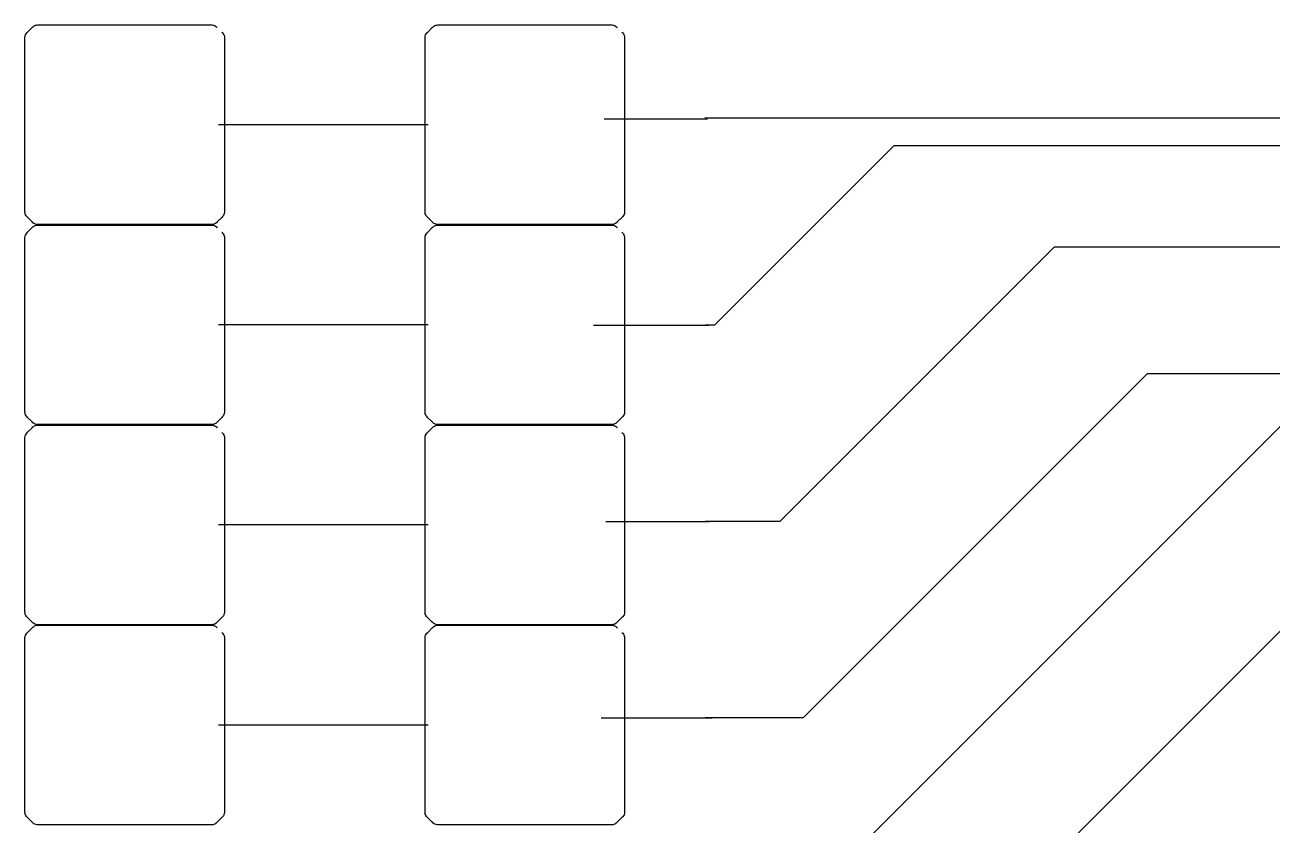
# Model space of a CAD drawing. Header units: millimetres. Extents: x -57500 to 57500, y -57500 to 57500.
# Drawn here: x 3008 to 15538, y -17085 to -9047 of the extents above; entities that cross this region are included whole.
import ezdxf

# ---------------------------------------------------------------- set-up
doc = ezdxf.new("R2010")
doc.units = ezdxf.units.MM

msp = doc.modelspace()

# ---------------------------------------------------------------- linework, layer by layer
for p, q in [((3013.104, -9148.094), (3018.661, -9137.601)), ((3018.661, -9137.601), (3025.843, -9128.213)), ((3025.843, -9128.213), (3034.172, -9119.843)), ((3034.172, -9119.843), (3080.306, -9073.709)), ((3080.306, -9073.709), (3087.738, -9066.296)), ((3087.738, -9066.296), (3095.957, -9059.745)), ((3095.957, -9059.745), (3105.074, -9054.462)), ((3105.074, -9054.462), (3114.924, -9050.594)), ((3114.924, -9050.594), (3125.393, -9048.226)), ((3125.393, -9048.226), (3136.088, -9047.499)), ((3136.088, -9047.499), (4877.139, -9047.499)), ((4877.139, -9047.499), (4888.947, -9047.581)), ((4888.947, -9047.581), (4900.635, -9049.376)), ((4900.635, -9049.376), (4911.926, -9053.082)), ((4911.926, -9053.082), (4922.419, -9058.639)), ((4922.419, -9058.639), (4931.807, -9065.821)), ((4931.807, -9065.821), (4940.177, -9074.15)), ((4986.311, -9120.284), (4993.723, -9127.716)), ((4993.723, -9127.716), (5000.275, -9135.935)), ((5000.275, -9135.935), (5005.558, -9145.052)), ((5005.558, -9145.052), (5009.425, -9154.902)), ((7033.104, -9148.094), (7038.661, -9137.601)), ((7038.661, -9137.601), (7045.843, -9128.213)), ((7045.843, -9128.213), (7054.172, -9119.843)), ((7054.172, -9119.843), (7100.306, -9073.709)), ((7100.306, -9073.709), (7107.738, -9066.296)), ((7107.738, -9066.296), (7115.957, -9059.745)), ((7115.957, -9059.745), (7125.074, -9054.462)), ((7125.074, -9054.462), (7134.924, -9050.594)), ((7134.924, -9050.594), (7145.393, -9048.226)), ((7145.393, -9048.226), (7156.088, -9047.499)), ((7156.088, -9047.499), (8897.139, -9047.499)), ((8897.139, -9047.499), (8908.947, -9047.581)), ((8908.947, -9047.581), (8920.635, -9049.376)), ((8920.635, -9049.376), (8931.926, -9053.082)), ((8931.926, -9053.082), (8942.419, -9058.639)), ((8942.419, -9058.639), (8951.807, -9065.821)), ((8951.807, -9065.821), (8960.177, -9074.15)), ((9006.311, -9120.284), (9013.723, -9127.716)), ((9013.723, -9127.716), (9020.275, -9135.935)), ((9020.275, -9135.935), (9025.558, -9145.052)), ((9025.558, -9145.052), (9029.425, -9154.902)), ((3007.521, -9182.881), (3007.603, -9171.073)), ((3007.521, -10923.931), (3007.521, -9182.881)), ((3007.603, -9171.073), (3009.398, -9159.385)), ((3009.398, -9159.385), (3013.104, -9148.094)), ((5009.425, -9154.902), (5011.794, -9165.371)), ((5011.794, -9165.371), (5012.521, -9176.066)), ((5012.521, -9176.066), (5012.521, -10917.117)), ((7027.521, -9182.881), (7027.603, -9171.073)), ((7027.521, -10923.931), (7027.521, -9182.881)), ((7027.603, -9171.073), (7029.398, -9159.385)), ((7029.398, -9159.385), (7033.104, -9148.094)), ((9029.425, -9154.902), (9031.794, -9165.371)), ((9031.794, -9165.371), (9032.521, -9176.066)), ((9032.521, -9176.066), (9032.521, -10917.117)), ((8829.1, -9989.5), (9866.75, -9989.5)), ((29210.05, -9985.1), (9839.7, -9985.1)), ((7059.7, -10050), (4950.95, -10050)), ((11738.9, -10260.7), (9936.65, -12062.95)), ((26729.35, -10260.7), (11738.9, -10260.7)), ((3008.248, -10934.627), (3007.521, -10923.931)), ((3010.616, -10945.095), (3008.248, -10934.627)), ((3014.484, -10954.945), (3010.616, -10945.095)), ((3019.767, -10964.063), (3014.484, -10954.945)), ((3026.318, -10972.282), (3019.767, -10964.063)), ((3033.731, -10979.714), (3026.318, -10972.282)), ((3079.865, -11025.848), (3033.731, -10979.714)), ((3088.234, -11034.177), (3079.865, -11025.848)), ((4939.736, -11026.289), (4932.304, -11033.701)), ((4985.87, -10980.155), (4939.736, -11026.289)), ((4994.199, -10971.785), (4985.87, -10980.155)), ((5001.381, -10962.397), (4994.199, -10971.785)), ((5006.938, -10951.904), (5001.381, -10962.397)), ((5010.643, -10940.613), (5006.938, -10951.904)), ((5012.438, -10928.925), (5010.643, -10940.613)), ((5012.521, -10917.117), (5012.438, -10928.925)), ((7028.248, -10934.627), (7027.521, -10923.931)), ((7030.616, -10945.095), (7028.248, -10934.627)), ((7034.484, -10954.945), (7030.616, -10945.095)), ((7039.767, -10964.063), (7034.484, -10954.945)), ((7046.318, -10972.282), (7039.767, -10964.063)), ((7053.731, -10979.714), (7046.318, -10972.282)), ((7099.865, -11025.848), (7053.731, -10979.714)), ((7108.234, -11034.177), (7099.865, -11025.848)), ((8959.736, -11026.289), (8952.304, -11033.701)), ((9005.87, -10980.155), (8959.736, -11026.289)), ((9014.199, -10971.785), (9005.87, -10980.155)), ((9021.381, -10962.397), (9014.199, -10971.785)), ((9026.938, -10951.904), (9021.381, -10962.397)), ((9030.643, -10940.613), (9026.938, -10951.904)), ((9032.438, -10928.925), (9030.643, -10940.613)), ((9032.521, -10917.117), (9032.438, -10928.925)), ((3013.104, -11158.094), (3018.661, -11147.601)), ((3018.661, -11147.601), (3025.843, -11138.213)), ((3025.843, -11138.213), (3034.172, -11129.843)), ((3034.172, -11129.843), (3080.306, -11083.709)), ((3080.306, -11083.709), (3087.738, -11076.296)), ((3087.738, -11076.296), (3095.957, -11069.745)), ((3097.623, -11041.359), (3088.234, -11034.177)), ((3095.957, -11069.745), (3105.074, -11064.462)), ((3108.116, -11046.916), (3097.623, -11041.359)), ((3105.074, -11064.462), (3114.924, -11060.594)), ((3119.407, -11050.621), (3108.116, -11046.916)), ((3114.924, -11060.594), (3125.393, -11058.226)), ((3131.095, -11052.416), (3119.407, -11050.621)), ((3125.393, -11058.226), (3136.088, -11057.499)), ((3142.902, -11052.499), (3131.095, -11052.416)), ((3136.088, -11057.499), (4877.139, -11057.499)), ((4883.953, -11052.499), (3142.902, -11052.499)), ((4877.139, -11057.499), (4888.947, -11057.581)), ((4894.649, -11051.772), (4883.953, -11052.499)), ((4888.947, -11057.581), (4900.635, -11059.376)), ((4905.117, -11049.403), (4894.649, -11051.772)), ((4900.635, -11059.376), (4911.926, -11063.082)), ((4914.967, -11045.536), (4905.117, -11049.403)), ((4911.926, -11063.082), (4922.419, -11068.639)), ((4924.085, -11040.253), (4914.967, -11045.536)), ((4922.419, -11068.639), (4931.807, -11075.821)), ((4932.304, -11033.701), (4924.085, -11040.253)), ((4931.807, -11075.821), (4940.177, -11084.15)), ((4986.311, -11130.284), (4993.723, -11137.716)), ((4993.723, -11137.716), (5000.275, -11145.935)), ((5000.275, -11145.935), (5005.558, -11155.052)), ((7033.104, -11158.094), (7038.661, -11147.601)), ((7038.661, -11147.601), (7045.843, -11138.213)), ((7045.843, -11138.213), (7054.172, -11129.843)), ((7054.172, -11129.843), (7100.306, -11083.709)), ((7100.306, -11083.709), (7107.738, -11076.296)), ((7107.738, -11076.296), (7115.957, -11069.745)), ((7117.623, -11041.359), (7108.234, -11034.177)), ((7115.957, -11069.745), (7125.074, -11064.462)), ((7128.116, -11046.916), (7117.623, -11041.359)), ((7125.074, -11064.462), (7134.924, -11060.594)), ((7139.407, -11050.621), (7128.116, -11046.916)), ((7134.924, -11060.594), (7145.393, -11058.226)), ((7151.095, -11052.416), (7139.407, -11050.621)), ((7145.393, -11058.226), (7156.088, -11057.499)), ((7162.902, -11052.499), (7151.095, -11052.416)), ((7156.088, -11057.499), (8897.139, -11057.499)), ((8903.953, -11052.499), (7162.902, -11052.499)), ((8897.139, -11057.499), (8908.947, -11057.581)), ((8914.649, -11051.772), (8903.953, -11052.499)), ((8908.947, -11057.581), (8920.635, -11059.376)), ((8925.117, -11049.403), (8914.649, -11051.772)), ((8920.635, -11059.376), (8931.926, -11063.082)), ((8934.967, -11045.536), (8925.117, -11049.403)), ((8931.926, -11063.082), (8942.419, -11068.639)), ((8944.085, -11040.253), (8934.967, -11045.536)), ((8942.419, -11068.639), (8951.807, -11075.821)), ((8952.304, -11033.701), (8944.085, -11040.253)), ((8951.807, -11075.821), (8960.177, -11084.15)), ((9006.311, -11130.284), (9013.723, -11137.716)), ((9013.723, -11137.716), (9020.275, -11145.935)), ((9020.275, -11145.935), (9025.558, -11155.052)), ((3007.521, -11192.881), (3007.603, -11181.073)), ((3007.521, -12933.931), (3007.521, -11192.881)), ((3007.603, -11181.073), (3009.398, -11169.385)), ((3009.398, -11169.385), (3013.104, -11158.094)), ((5005.558, -11155.052), (5009.425, -11164.902)), ((5009.425, -11164.902), (5011.794, -11175.371)), ((5011.794, -11175.371), (5012.521, -11186.066)), ((5012.521, -11186.066), (5012.521, -12927.117)), ((7027.521, -11192.881), (7027.603, -11181.073)), ((7027.521, -12933.931), (7027.521, -11192.881)), ((7027.603, -11181.073), (7029.398, -11169.385)), ((7029.398, -11169.385), (7033.104, -11158.094)), ((9025.558, -11155.052), (9029.425, -11164.902)), ((9029.425, -11164.902), (9031.794, -11175.371)), ((9031.794, -11175.371), (9032.521, -11186.066)), ((9032.521, -11186.066), (9032.521, -12927.117)), ((13350.35, -11278.45), (10593.95, -14034.85)), ((24821.1, -11278.45), (13350.35, -11278.45)), ((7059.7, -12060), (4950.95, -12060)), ((8721.25, -12065), (9879.45, -12065)), ((9936.65, -12062.95), (9842.35, -12062.95)), ((14283.25, -12550.65), (10827.2, -16006.7)), ((29252.5, -12550.65), (14283.25, -12550.65)), ((15910.6, -12789.1), (10636.35, -18063.35)), ((3008.248, -12944.627), (3007.521, -12933.931)), ((3010.616, -12955.095), (3008.248, -12944.627)), ((3014.484, -12964.945), (3010.616, -12955.095)), ((3019.767, -12974.063), (3014.484, -12964.945)), ((3026.318, -12982.282), (3019.767, -12974.063)), ((3033.731, -12989.714), (3026.318, -12982.282)), ((3079.865, -13035.848), (3033.731, -12989.714)), ((4985.87, -12990.155), (4939.736, -13036.289)), ((4994.199, -12981.785), (4985.87, -12990.155)), ((5001.381, -12972.397), (4994.199, -12981.785)), ((5006.938, -12961.904), (5001.381, -12972.397)), ((5010.643, -12950.613), (5006.938, -12961.904)), ((5012.438, -12938.925), (5010.643, -12950.613)), ((5012.521, -12927.117), (5012.438, -12938.925)), ((7028.248, -12944.627), (7027.521, -12933.931)), ((7030.616, -12955.095), (7028.248, -12944.627)), ((7034.484, -12964.945), (7030.616, -12955.095)), ((7039.767, -12974.063), (7034.484, -12964.945)), ((7046.318, -12982.282), (7039.767, -12974.063)), ((7053.731, -12989.714), (7046.318, -12982.282)), ((7099.865, -13035.848), (7053.731, -12989.714)), ((9005.87, -12990.155), (8959.736, -13036.289)), ((9014.199, -12981.785), (9005.87, -12990.155)), ((9021.381, -12972.397), (9014.199, -12981.785)), ((9026.938, -12961.904), (9021.381, -12972.397)), ((9030.643, -12950.613), (9026.938, -12961.904)), ((9032.438, -12938.925), (9030.643, -12950.613)), ((9032.521, -12927.117), (9032.438, -12938.925)), ((3018.661, -13157.601), (3025.843, -13148.213)), ((3025.843, -13148.213), (3034.172, -13139.843)), ((3034.172, -13139.843), (3080.306, -13093.709)), ((3088.234, -13044.177), (3079.865, -13035.848)), ((3080.306, -13093.709), (3087.738, -13086.296)), ((3087.738, -13086.296), (3095.957, -13079.745)), ((3097.623, -13051.359), (3088.234, -13044.177)), ((3095.957, -13079.745), (3105.074, -13074.462)), ((3108.116, -13056.916), (3097.623, -13051.359)), ((3105.074, -13074.462), (3114.924, -13070.594)), ((3119.407, -13060.621), (3108.116, -13056.916)), ((3114.924, -13070.594), (3125.393, -13068.226)), ((3131.095, -13062.416), (3119.407, -13060.621)), ((3125.393, -13068.226), (3136.088, -13067.499)), ((3142.902, -13062.499), (3131.095, -13062.416)), ((3136.088, -13067.499), (4877.139, -13067.499)), ((4883.953, -13062.499), (3142.902, -13062.499)), ((4877.139, -13067.499), (4888.947, -13067.581)), ((4894.649, -13061.772), (4883.953, -13062.499)), ((4888.947, -13067.581), (4900.635, -13069.376)), ((4905.117, -13059.403), (4894.649, -13061.772)), ((4900.635, -13069.376), (4911.926, -13073.082)), ((4914.967, -13055.536), (4905.117, -13059.403)), ((4911.926, -13073.082), (4922.419, -13078.639)), ((4924.085, -13050.253), (4914.967, -13055.536)), ((4922.419, -13078.639), (4931.807, -13085.821)), ((4932.304, -13043.701), (4924.085, -13050.253)), ((4931.807, -13085.821), (4940.177, -13094.15)), ((4939.736, -13036.289), (4932.304, -13043.701)), ((4986.311, -13140.284), (4993.723, -13147.716)), ((4993.723, -13147.716), (5000.275, -13155.935)), ((5000.275, -13155.935), (5005.558, -13165.052)), ((7038.661, -13157.601), (7045.843, -13148.213)), ((7045.843, -13148.213), (7054.172, -13139.843)), ((7054.172, -13139.843), (7100.306, -13093.709)), ((7108.234, -13044.177), (7099.865, -13035.848)), ((7100.306, -13093.709), (7107.738, -13086.296)), ((7107.738, -13086.296), (7115.957, -13079.745)), ((7117.623, -13051.359), (7108.234, -13044.177)), ((7115.957, -13079.745), (7125.074, -13074.462)), ((7128.116, -13056.916), (7117.623, -13051.359)), ((7125.074, -13074.462), (7134.924, -13070.594)), ((7139.407, -13060.621), (7128.116, -13056.916)), ((7134.924, -13070.594), (7145.393, -13068.226)), ((7151.095, -13062.416), (7139.407, -13060.621)), ((7145.393, -13068.226), (7156.088, -13067.499)), ((7162.902, -13062.499), (7151.095, -13062.416)), ((7156.088, -13067.499), (8897.139, -13067.499)), ((8903.953, -13062.499), (7162.902, -13062.499)), ((8897.139, -13067.499), (8908.947, -13067.581)), ((8914.649, -13061.772), (8903.953, -13062.499)), ((8908.947, -13067.581), (8920.635, -13069.376)), ((8925.117, -13059.403), (8914.649, -13061.772)), ((8920.635, -13069.376), (8931.926, -13073.082)), ((8934.967, -13055.536), (8925.117, -13059.403)), ((8931.926, -13073.082), (8942.419, -13078.639)), ((8944.085, -13050.253), (8934.967, -13055.536)), ((8942.419, -13078.639), (8951.807, -13085.821)), ((8952.304, -13043.701), (8944.085, -13050.253)), ((8951.807, -13085.821), (8960.177, -13094.15)), ((8959.736, -13036.289), (8952.304, -13043.701)), ((9006.311, -13140.284), (9013.723, -13147.716)), ((9013.723, -13147.716), (9020.275, -13155.935)), ((9020.275, -13155.935), (9025.558, -13165.052)), ((3007.521, -13202.881), (3007.603, -13191.073)), ((3007.521, -14943.931), (3007.521, -13202.881)), ((3007.603, -13191.073), (3009.398, -13179.385)), ((3009.398, -13179.385), (3013.104, -13168.094)), ((3013.104, -13168.094), (3018.661, -13157.601)), ((5005.558, -13165.052), (5009.425, -13174.902)), ((5009.425, -13174.902), (5011.794, -13185.371)), ((5011.794, -13185.371), (5012.521, -13196.066)), ((5012.521, -13196.066), (5012.521, -14937.117)), ((7027.521, -13202.881), (7027.603, -13191.073)), ((7027.521, -14943.931), (7027.521, -13202.881)), ((7027.603, -13191.073), (7029.398, -13179.385)), ((7029.398, -13179.385), (7033.104, -13168.094)), ((7033.104, -13168.094), (7038.661, -13157.601)), ((9025.558, -13165.052), (9029.425, -13174.902)), ((9029.425, -13174.902), (9031.794, -13185.371)), ((9031.794, -13185.371), (9032.521, -13196.066)), ((9032.521, -13196.066), (9032.521, -14937.117)), ((17039.6, -13716.8), (10615.15, -20141.25)), ((7059.7, -14070), (4950.95, -14070)), ((8843.15, -14036.9), (9882.1, -14036.9)), ((10593.95, -14034.85), (9842.35, -14034.85)), ((3008.248, -14954.627), (3007.521, -14943.931)), ((3010.616, -14965.095), (3008.248, -14954.627)), ((3014.484, -14974.945), (3010.616, -14965.095)), ((3019.767, -14984.063), (3014.484, -14974.945)), ((3026.318, -14992.282), (3019.767, -14984.063)), ((3033.731, -14999.714), (3026.318, -14992.282)), ((3079.865, -15045.848), (3033.731, -14999.714)), ((4985.87, -15000.155), (4939.736, -15046.289)), ((4994.199, -14991.785), (4985.87, -15000.155)), ((5001.381, -14982.397), (4994.199, -14991.785)), ((5006.938, -14971.904), (5001.381, -14982.397)), ((5010.643, -14960.613), (5006.938, -14971.904)), ((5012.438, -14948.925), (5010.643, -14960.613)), ((5012.521, -14937.117), (5012.438, -14948.925)), ((7028.248, -14954.627), (7027.521, -14943.931)), ((7030.616, -14965.095), (7028.248, -14954.627)), ((7034.484, -14974.945), (7030.616, -14965.095)), ((7039.767, -14984.063), (7034.484, -14974.945)), ((7046.318, -14992.282), (7039.767, -14984.063)), ((7053.731, -14999.714), (7046.318, -14992.282)), ((7099.865, -15045.848), (7053.731, -14999.714)), ((9005.87, -15000.155), (8959.736, -15046.289)), ((9014.199, -14991.785), (9005.87, -15000.155)), ((9021.381, -14982.397), (9014.199, -14991.785)), ((9026.938, -14971.904), (9021.381, -14982.397)), ((9030.643, -14960.613), (9026.938, -14971.904)), ((9032.438, -14948.925), (9030.643, -14960.613)), ((9032.521, -14937.117), (9032.438, -14948.925)), ((3018.661, -15167.601), (3025.843, -15158.213)), ((3025.843, -15158.213), (3034.172, -15149.843)), ((3034.172, -15149.843), (3080.306, -15103.709)), ((3088.234, -15054.177), (3079.865, -15045.848)), ((3080.306, -15103.709), (3087.738, -15096.296)), ((3087.738, -15096.296), (3095.957, -15089.745)), ((3097.623, -15061.359), (3088.234, -15054.177)), ((3095.957, -15089.745), (3105.074, -15084.462)), ((3108.116, -15066.916), (3097.623, -15061.359)), ((3105.074, -15084.462), (3114.924, -15080.594)), ((3119.407, -15070.621), (3108.116, -15066.916)), ((3114.924, -15080.594), (3125.393, -15078.226)), ((3131.095, -15072.416), (3119.407, -15070.621)), ((3125.393, -15078.226), (3136.088, -15077.499)), ((3142.902, -15072.499), (3131.095, -15072.416)), ((3136.088, -15077.499), (4877.139, -15077.499)), ((4883.953, -15072.499), (3142.902, -15072.499)), ((4877.139, -15077.499), (4888.947, -15077.581)), ((4894.649, -15071.772), (4883.953, -15072.499)), ((4888.947, -15077.581), (4900.635, -15079.376)), ((4905.117, -15069.403), (4894.649, -15071.772)), ((4900.635, -15079.376), (4911.926, -15083.082)), ((4914.967, -15065.536), (4905.117, -15069.403)), ((4911.926, -15083.082), (4922.419, -15088.639)), ((4924.085, -15060.253), (4914.967, -15065.536)), ((4922.419, -15088.639), (4931.807, -15095.821)), ((4932.304, -15053.701), (4924.085, -15060.253)), ((4931.807, -15095.821), (4940.177, -15104.15)), ((4939.736, -15046.289), (4932.304, -15053.701)), ((4986.311, -15150.284), (4993.723, -15157.716)), ((4993.723, -15157.716), (5000.275, -15165.935)), ((7038.661, -15167.601), (7045.843, -15158.213)), ((7045.843, -15158.213), (7054.172, -15149.843)), ((7054.172, -15149.843), (7100.306, -15103.709)), ((7108.234, -15054.177), (7099.865, -15045.848)), ((7100.306, -15103.709), (7107.738, -15096.296)), ((7107.738, -15096.296), (7115.957, -15089.745)), ((7117.623, -15061.359), (7108.234, -15054.177)), ((7115.957, -15089.745), (7125.074, -15084.462)), ((7128.116, -15066.916), (7117.623, -15061.359)), ((7125.074, -15084.462), (7134.924, -15080.594)), ((7139.407, -15070.621), (7128.116, -15066.916)), ((7134.924, -15080.594), (7145.393, -15078.226)), ((7151.095, -15072.416), (7139.407, -15070.621)), ((7145.393, -15078.226), (7156.088, -15077.499)), ((7162.902, -15072.499), (7151.095, -15072.416)), ((7156.088, -15077.499), (8897.139, -15077.499)), ((8903.953, -15072.499), (7162.902, -15072.499)), ((8897.139, -15077.499), (8908.947, -15077.581)), ((8914.649, -15071.772), (8903.953, -15072.499)), ((8908.947, -15077.581), (8920.635, -15079.376)), ((8925.117, -15069.403), (8914.649, -15071.772)), ((8920.635, -15079.376), (8931.926, -15083.082)), ((8934.967, -15065.536), (8925.117, -15069.403)), ((8931.926, -15083.082), (8942.419, -15088.639)), ((8944.085, -15060.253), (8934.967, -15065.536)), ((8942.419, -15088.639), (8951.807, -15095.821)), ((8952.304, -15053.701), (8944.085, -15060.253)), ((8951.807, -15095.821), (8960.177, -15104.15)), ((8959.736, -15046.289), (8952.304, -15053.701)), ((9006.311, -15150.284), (9013.723, -15157.716)), ((9013.723, -15157.716), (9020.275, -15165.935)), ((3007.521, -15212.881), (3007.603, -15201.073)), ((3007.521, -16953.931), (3007.521, -15212.881)), ((3007.603, -15201.073), (3009.398, -15189.385)), ((3009.398, -15189.385), (3013.104, -15178.094)), ((3013.104, -15178.094), (3018.661, -15167.601)), ((5000.275, -15165.935), (5005.558, -15175.052)), ((5005.558, -15175.052), (5009.425, -15184.902)), ((5009.425, -15184.902), (5011.794, -15195.371)), ((5011.794, -15195.371), (5012.521, -15206.066)), ((5012.521, -15206.066), (5012.521, -16947.117)), ((7027.521, -15212.881), (7027.603, -15201.073)), ((7027.521, -16953.931), (7027.521, -15212.881)), ((7027.603, -15201.073), (7029.398, -15189.385)), ((7029.398, -15189.385), (7033.104, -15178.094)), ((7033.104, -15178.094), (7038.661, -15167.601)), ((9020.275, -15165.935), (9025.558, -15175.052)), ((9025.558, -15175.052), (9029.425, -15184.902)), ((9029.425, -15184.902), (9031.794, -15195.371)), ((9031.794, -15195.371), (9032.521, -15206.066)), ((9032.521, -15206.066), (9032.521, -16947.117)), ((8798.1, -16008.75), (9913.9, -16008.75)), ((10827.2, -16006.7), (9842.35, -16006.7)), ((7059.7, -16080), (4950.95, -16080)), ((3008.248, -16964.627), (3007.521, -16953.931)), ((3010.616, -16975.095), (3008.248, -16964.627)), ((3014.484, -16984.945), (3010.616, -16975.095)), ((3019.767, -16994.063), (3014.484, -16984.945)), ((3026.318, -17002.282), (3019.767, -16994.063)), ((3033.731, -17009.714), (3026.318, -17002.282)), ((3079.865, -17055.848), (3033.731, -17009.714)), ((4985.87, -17010.155), (4939.736, -17056.289)), ((4994.199, -17001.785), (4985.87, -17010.155)), ((5001.381, -16992.397), (4994.199, -17001.785)), ((5006.938, -16981.904), (5001.381, -16992.397)), ((5010.643, -16970.613), (5006.938, -16981.904)), ((5012.438, -16958.925), (5010.643, -16970.613)), ((5012.521, -16947.117), (5012.438, -16958.925)), ((7028.248, -16964.627), (7027.521, -16953.931)), ((7030.616, -16975.095), (7028.248, -16964.627)), ((7034.484, -16984.945), (7030.616, -16975.095)), ((7039.767, -16994.063), (7034.484, -16984.945)), ((7046.318, -17002.282), (7039.767, -16994.063)), ((7053.731, -17009.714), (7046.318, -17002.282)), ((7099.865, -17055.848), (7053.731, -17009.714)), ((9005.87, -17010.155), (8959.736, -17056.289)), ((9014.199, -17001.785), (9005.87, -17010.155)), ((9021.381, -16992.397), (9014.199, -17001.785)), ((9026.938, -16981.904), (9021.381, -16992.397)), ((9030.643, -16970.613), (9026.938, -16981.904)), ((9032.438, -16958.925), (9030.643, -16970.613)), ((9032.521, -16947.117), (9032.438, -16958.925)), ((3088.234, -17064.177), (3079.865, -17055.848)), ((3097.623, -17071.359), (3088.234, -17064.177)), ((3108.116, -17076.916), (3097.623, -17071.359)), ((3119.407, -17080.621), (3108.116, -17076.916)), ((3131.095, -17082.416), (3119.407, -17080.621)), ((3142.902, -17082.499), (3131.095, -17082.416)), ((4883.953, -17082.499), (3142.902, -17082.499)), ((4894.649, -17081.772), (4883.953, -17082.499)), ((4905.117, -17079.403), (4894.649, -17081.772)), ((4914.967, -17075.536), (4905.117, -17079.403)), ((4924.085, -17070.253), (4914.967, -17075.536)), ((4932.304, -17063.701), (4924.085, -17070.253)), ((4939.736, -17056.289), (4932.304, -17063.701)), ((7108.234, -17064.177), (7099.865, -17055.848)), ((7117.623, -17071.359), (7108.234, -17064.177)), ((7128.116, -17076.916), (7117.623, -17071.359)), ((7139.407, -17080.621), (7128.116, -17076.916)), ((7151.095, -17082.416), (7139.407, -17080.621)), ((7162.902, -17082.499), (7151.095, -17082.416)), ((8903.953, -17082.499), (7162.902, -17082.499)), ((8914.649, -17081.772), (8903.953, -17082.499)), ((8925.117, -17079.403), (8914.649, -17081.772)), ((8934.967, -17075.536), (8925.117, -17079.403)), ((8944.085, -17070.253), (8934.967, -17075.536)), ((8952.304, -17063.701), (8944.085, -17070.253)), ((8959.736, -17056.289), (8952.304, -17063.701))]:
    msp.add_line(p, q)

doc.saveas('drawing.dxf')
